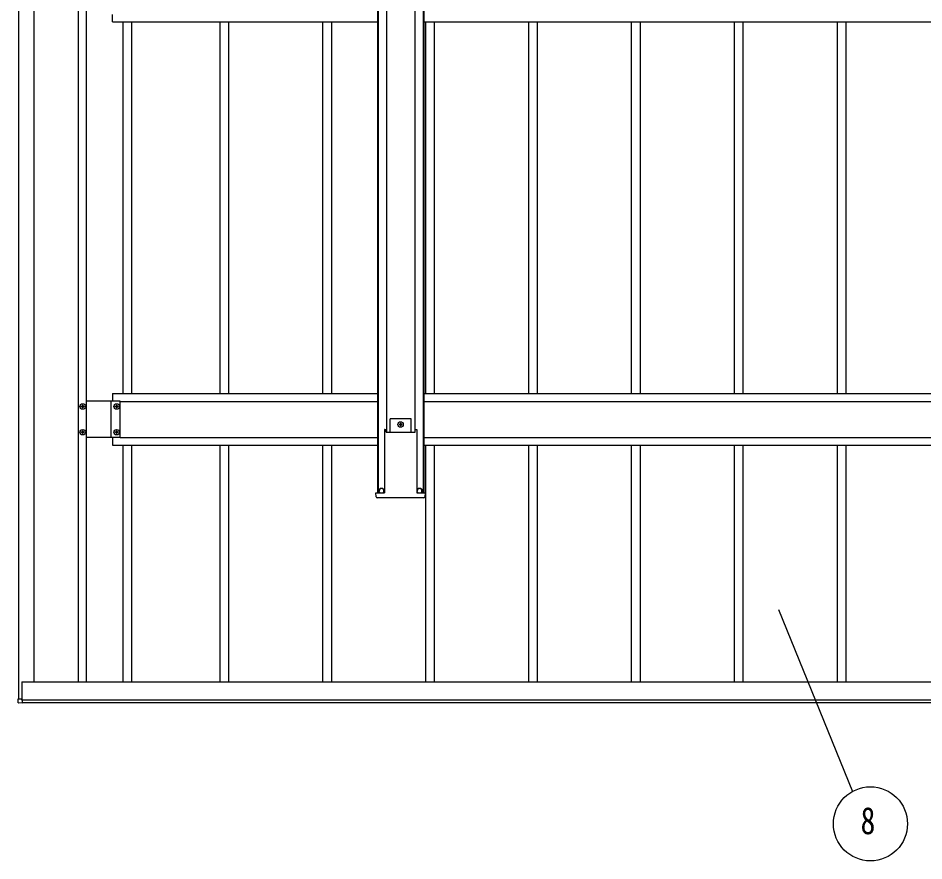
# Model space of a CAD drawing. Units: millimetres, scale not verified. Extents: x -10512 to 10512, y -7425 to 7425.
# Drawn here: x -3006 to -1245, y -630 to 1008 of the extents above; entities that cross this region are included whole.
import ezdxf
from ezdxf.enums import TextEntityAlignment as Align

# ---------------------------------------------------------------- set-up
doc = ezdxf.new("R2010")
doc.units = ezdxf.units.MM
doc.header["$LTSCALE"] = 30
doc.layers.add('0-4_YKK_A1', color=4, linetype='Continuous')
doc.layers.add('0-5_YKK_D', color=6, linetype='Continuous')
doc.styles.add('ＭＳ ゴシック', font='')
doc.styles.get('ＭＳ ゴシック').set_extended_font_data('MS Gothic')

msp = doc.modelspace()

# ---------------------------------------------------------------- linework, layer by layer
at = {"layer": '0-4_YKK_A1'}
for p, q in [((-3004.59, -315), (-3004.59, 1594.03)), ((-2974.59, -281.69), (-2974.59, 1595.22)), ((-2307.63, 1578.4), (-2307.63, 85.29)), ((-2306.43, 1578.4), (-2306.43, 85.29)), ((-2290.13, 1579.28), (-2290.13, 203.45)), ((-2235.13, 1579.28), (-2235.13, 203.45)), ((-2218.83, 1578.4), (-2218.83, 85.29)), ((-2217.63, 1578.4), (-2217.63, 85.29)), ((-2889.59, 1560.72), (-2889.59, -281.69)), ((-2873.59, 1560.72), (-2873.59, -281.69)), ((-2822.59, 1000.72), (-2822.59, 1015.22)), ((-2822.59, 1000.72), (-2307.63, 1000.72)), ((-2802.59, 1000.72), (-2802.59, 278.31)), ((-2785.59, 1000.72), (-2785.59, 278.31)), ((-2613.59, 278.31), (-2613.59, 1000.72)), ((-2596.59, 278.31), (-2596.59, 1000.72)), ((-2413.59, 278.31), (-2413.59, 1000.72)), ((-2396.59, 278.31), (-2396.59, 1000.72)), ((-2217.63, 1000.72), (-781.78, 1000.72)), ((-2213.59, 278.31), (-2213.59, 1000.72)), ((-2196.59, 278.31), (-2196.59, 1000.72)), ((-2013.59, 278.31), (-2013.59, 1000.72)), ((-1996.59, 278.31), (-1996.59, 1000.72)), ((-1813.59, 278.31), (-1813.59, 1000.72)), ((-1796.59, 278.31), (-1796.59, 1000.72)), ((-1613.59, 278.31), (-1613.59, 1000.72)), ((-1596.59, 278.31), (-1596.59, 1000.72)), ((-1413.59, 278.31), (-1413.59, 1000.72)), ((-1396.59, 278.31), (-1396.59, 1000.72)), ((-2822.59, 278.31), (-2822.59, 263.81)), ((-2822.59, 278.31), (-2307.63, 278.31)), ((-2217.63, 278.31), (-781.78, 278.31)), ((-2881.07, 254.75), (-2881.07, 255.71)), ((-2807.59, 263.81), (-2873.59, 263.81)), ((-2825.09, 192.81), (-2825.09, 263.81)), ((-2815.07, 254.75), (-2815.07, 255.71)), ((-2807.59, 192.81), (-2807.59, 263.81)), ((-2807.59, 263.31), (-2307.63, 263.31)), ((-2217.63, 263.31), (-781.78, 263.31)), ((-2242.13, 229.29), (-2283.13, 229.29)), ((-2283.13, 203.45), (-2283.13, 229.29)), ((-2242.13, 203.45), (-2242.13, 229.29)), ((-2262.15, 219.73), (-2262.15, 220.69)), ((-2881.07, 204.75), (-2881.07, 205.71)), ((-2815.07, 204.75), (-2815.07, 205.71)), ((-2293.88, 208.64), (-2293.88, 85.43)), ((-2293.51, 208.79), (-2293.86, 208.79)), ((-2293.51, 208.79), (-2293.02, 208.79)), ((-2293.02, 208.79), (-2290.98, 208.79)), ((-2290.67, 203.45), (-2290.98, 208.79)), ((-2234.28, 208.79), (-2232.24, 208.79)), ((-2232.24, 208.79), (-2231.74, 208.79)), ((-2231.74, 208.79), (-2231.39, 208.79)), ((-2231.38, 208.64), (-2231.38, 85.43)), ((-2807.59, 192.81), (-2873.59, 192.81)), ((-2822.59, 192.81), (-2822.59, 178.31)), ((-2822.59, 178.31), (-2307.63, 178.31)), ((-2807.59, 193.31), (-2307.63, 193.31)), ((-2802.59, 178.31), (-2802.59, -281.69)), ((-2785.59, 178.31), (-2785.59, -281.69)), ((-2613.59, -281.69), (-2613.59, 178.31)), ((-2596.59, -281.69), (-2596.59, 178.31)), ((-2413.59, -281.69), (-2413.59, 178.31)), ((-2396.59, -281.69), (-2396.59, 178.31)), ((-2217.63, 193.31), (-781.78, 193.31)), ((-2217.63, 178.31), (-781.78, 178.31)), ((-2213.59, -281.69), (-2213.59, 178.31)), ((-2196.59, -281.69), (-2196.59, 178.31)), ((-2013.59, -281.69), (-2013.59, 178.31)), ((-1996.59, -281.69), (-1996.59, 178.31)), ((-1813.59, -281.69), (-1813.59, 178.31)), ((-1796.59, -281.69), (-1796.59, 178.31)), ((-1613.59, -281.69), (-1613.59, 178.31)), ((-1596.59, -281.69), (-1596.59, 178.31)), ((-1413.59, -281.69), (-1413.59, 178.31)), ((-1396.59, -281.69), (-1396.59, 178.31)), ((-2304.13, 85.29), (-2304.13, 89.29)), ((-2295.13, 85.29), (-2295.13, 89.29)), ((-2230.13, 85.29), (-2230.13, 89.29)), ((-2221.13, 85.29), (-2221.13, 89.29)), ((-2310, 85.29), (-2294.98, 85.29)), ((-2294.46, 75.79), (-2308.03, 75.79)), ((-2294.98, 85.29), (-2293.99, 85.29)), ((-2292.97, 75.79), (-2294.46, 75.79)), ((-2293.89, 85.29), (-2293.99, 85.29)), ((-2292.59, 75.79), (-2292.97, 75.79)), ((-2232.66, 75.79), (-2292.59, 75.79)), ((-2232.29, 75.79), (-2232.66, 75.79)), ((-2230.79, 75.79), (-2232.29, 75.79)), ((-2231.36, 85.29), (-2231.26, 85.29)), ((-2231.26, 85.29), (-2230.27, 85.29)), ((-2217.22, 75.79), (-2230.79, 75.79)), ((-2230.27, 85.29), (-2215.25, 85.29)), ((-2215.25, 85.29), (-2214.76, 85.29)), ((-2214.76, 85.29), (-2215.22, 77.66)), ((-2999.09, -281.69), (-24.59, -281.69)), ((-2999.09, -281.69), (-2999.09, -316.5)), ((-3005.62, -315), (-2999.91, -315)), ((-2999.91, -315), (-2999.59, -315)), ((-2999.59, -315), (-2999.59, -316.2)), ((-2999.59, -315), (-2999.59, -316.2)), ((-2999.09, -316.2), (-2999.59, -316.2)), ((-2998.09, -316.69), (-1.09, -316.69)), ((-2998.09, -316.8), (-2998.09, -322.7)), ((-2998.09, -323.2), (-3005.62, -322.74)), ((-2998.09, -321.69), (-1.09, -321.69)), ((-2998.09, -322.7), (-2998.09, -323.2))]:
    msp.add_line(p, q, dxfattribs=at)
for points in [[(-2882.03, 252.83), (-2882.99, 252.83), (-2882.99, 253.79), (-2882.03, 253.79)], [(-2881.07, 255.71), (-2880.11, 255.71), (-2880.11, 254.75)], [(-2880.11, 251.87), (-2880.11, 250.91), (-2881.07, 250.91), (-2881.07, 251.87)], [(-2879.15, 253.79), (-2878.19, 253.79), (-2878.19, 252.83), (-2879.15, 252.83)], [(-2816.03, 252.83), (-2816.99, 252.83), (-2816.99, 253.79), (-2816.03, 253.79)], [(-2815.07, 255.71), (-2814.11, 255.71), (-2814.11, 254.75)], [(-2814.11, 251.87), (-2814.11, 250.91), (-2815.07, 250.91), (-2815.07, 251.87)], [(-2813.15, 253.79), (-2812.19, 253.79), (-2812.19, 252.83), (-2813.15, 252.83)], [(-2264.07, 218.77), (-2265.03, 218.77), (-2265.03, 217.81), (-2264.07, 217.81)], [(-2262.15, 220.69), (-2263.11, 220.69), (-2263.11, 219.73)], [(-2263.11, 216.85), (-2263.11, 215.89), (-2262.15, 215.89), (-2262.15, 216.85)], [(-2261.19, 217.81), (-2260.23, 217.81), (-2260.23, 218.77), (-2261.19, 218.77)], [(-2882.03, 202.83), (-2882.99, 202.83), (-2882.99, 203.79), (-2882.03, 203.79)], [(-2881.07, 205.71), (-2880.11, 205.71), (-2880.11, 204.75)], [(-2880.11, 201.87), (-2880.11, 200.91), (-2881.07, 200.91), (-2881.07, 201.87)], [(-2879.15, 203.79), (-2878.19, 203.79), (-2878.19, 202.83), (-2879.15, 202.83)], [(-2816.03, 202.83), (-2816.99, 202.83), (-2816.99, 203.79), (-2816.03, 203.79)], [(-2815.07, 205.71), (-2814.11, 205.71), (-2814.11, 204.75)], [(-2814.11, 201.87), (-2814.11, 200.91), (-2815.07, 200.91), (-2815.07, 201.87)], [(-2813.15, 203.79), (-2812.19, 203.79), (-2812.19, 202.83), (-2813.15, 202.83)], [(-2290.67, 203.45), (-2234.59, 203.45), (-2234.28, 208.79)], [(-2310.03, 77.66), (-2310.5, 85.29), (-2310, 85.29)], [(-3006.09, -322.24), (-3006.09, -315), (-3005.62, -315)], [(-2999.29, -316.5), (-2998.09, -316.5), (-2998.09, -316.8)]]:
    msp.add_lwpolyline(points, dxfattribs=at)
for centre, radius in [((-2880.59, 253.31), 5.3), ((-2814.59, 253.31), 5.3), ((-2262.63, 218.29), 5.3), ((-2880.59, 203.31), 5.3), ((-2814.59, 203.31), 5.3), ((-2299.63, 89.79), 5), ((-2225.63, 89.79), 5)]:
    msp.add_circle(centre, radius, dxfattribs=at)
for centre, radius, start, end in [((-2882.03, 254.75), 0.96, 270, 0), ((-2882.03, 251.87), 0.96, 0, 90), ((-2879.15, 254.75), 0.96, 180, 270), ((-2879.15, 251.87), 0.96, 90, 180), ((-2816.03, 254.75), 0.96, 270, 0), ((-2816.03, 251.87), 0.96, 0, 90), ((-2813.15, 254.75), 0.96, 180, 270), ((-2813.15, 251.87), 0.96, 90, 180), ((-2264.07, 219.73), 0.96, 270, 0), ((-2264.07, 216.85), 0.96, 0, 90), ((-2261.19, 219.73), 0.96, 180, 270), ((-2261.19, 216.85), 0.96, 90, 180), ((-2882.03, 204.75), 0.96, 270, 0), ((-2882.03, 201.87), 0.96, 0, 90), ((-2879.15, 204.75), 0.96, 180, 270), ((-2879.15, 201.87), 0.96, 90, 180), ((-2816.03, 204.75), 0.96, 270, 0), ((-2816.03, 201.87), 0.96, 0, 90), ((-2813.15, 204.75), 0.96, 180, 270), ((-2813.15, 201.87), 0.96, 90, 180), ((-2299.63, 89.29), 4.5, 90, 180), ((-2299.63, 89.29), 4.5, 0, 90), ((-2225.63, 89.29), 4.5, 90, 180), ((-2225.63, 89.29), 4.5, 0, 90), ((-2308.03, 77.79), 2, 183.5, 270), ((-2217.22, 77.79), 2, 270, 356.5), ((-2999.29, -316.2), 0.3, 180, 270), ((-3005.59, -322.24), 0.5, 180, 266.5)]:
    msp.add_arc(centre, radius, start, end, dxfattribs=at)
for centre, major_axis, start_param, end_param in [((-2293.83, 208.29), (0.031, -0.5), 3.1377656, 3.9231638), ((-2231.42, 208.29), (-0.031, -0.5), 2.3600215, 3.1454197), ((-2293.92, 85.79), (0.031, -0.5), 6.2793582, 7.0647564), ((-2231.33, 85.79), (-0.031, -0.5), 5.5016142, 6.2870124)]:
    msp.add_ellipse(centre, major_axis=major_axis, ratio=0.061627, start_param=start_param, end_param=end_param, dxfattribs=at)
at = {"layer": '0-5_YKK_D'}
msp.add_line((-1528.35, -140.94), (-1384.48, -494.79), dxfattribs=at)
msp.add_circle((-1349.37, -557.65), 72, dxfattribs=at)

# ---------------------------------------------------------------- texts
at = {"layer": '0-5_YKK_D', "style": 'ＭＳ ゴシック', "width": 0.8}
msp.add_text('8', height=52.79, dxfattribs=at).set_placement((-1368.57, -593.65), align=Align.BOTTOM_LEFT)

doc.saveas('drawing.dxf')
